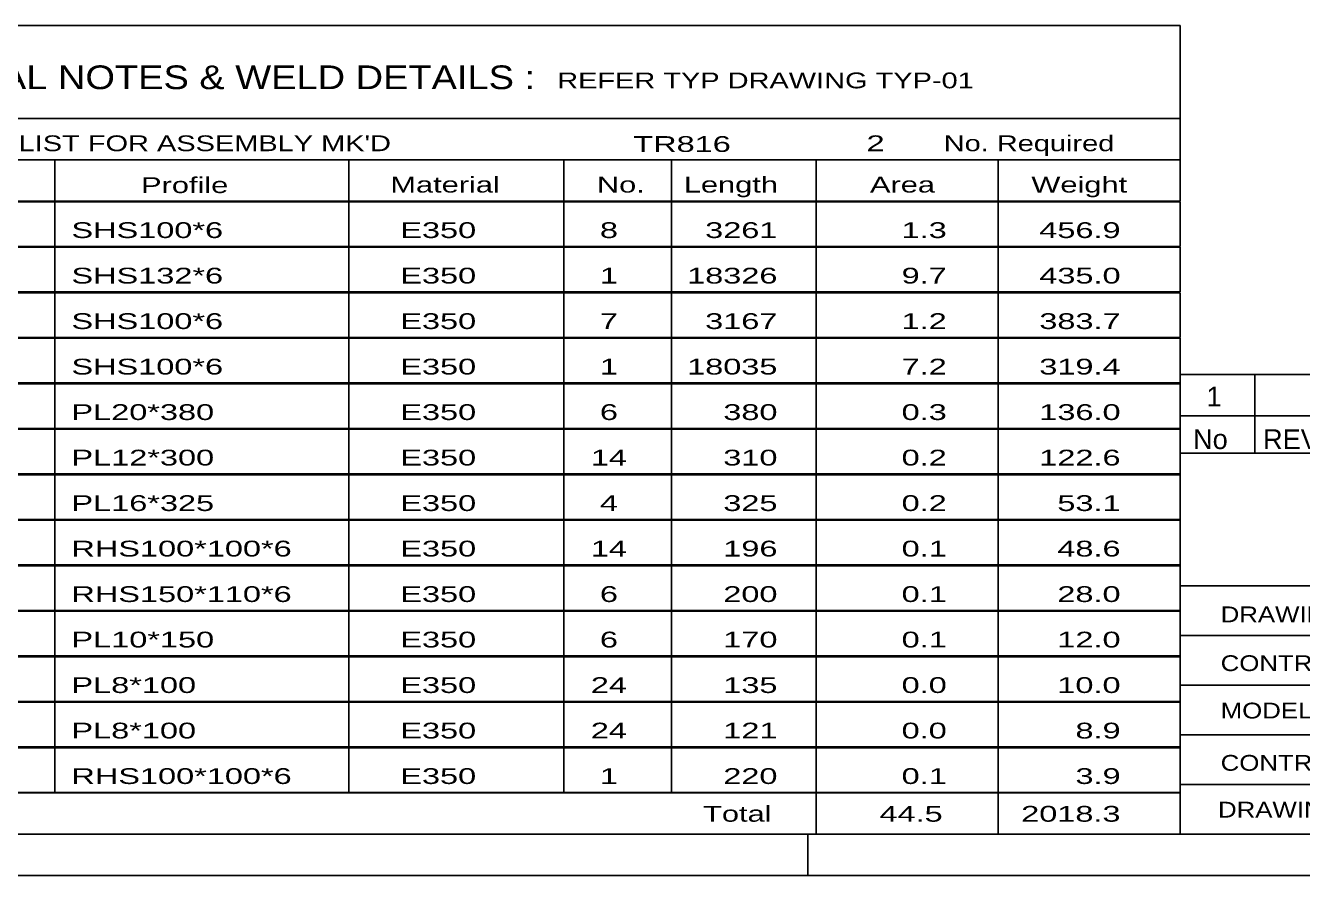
# Model space of a CAD drawing. Header units: millimetres. Extents: x 0 to 841, y 0 to 594.
# Drawn here: x 536.4 to 690.8, y 0 to 102.8 of the extents above; entities that cross this region are included whole.
import ezdxf

# ---------------------------------------------------------------- set-up
doc = ezdxf.new("R2010")
doc.units = ezdxf.units.MM
doc.styles.add('Arial Narrow', font='ARIALN.TTF', dxfattribs={"height": 0.2})

# ---------------------------------------------------------------- blocks, each defined once
blk = doc.blocks.new('Unknown-272366397-1135')
at = {"color": 5, "linetype": 'Continuous'}
for p, q in [((5, 5), (836, 5)), ((631, 0), (631, 5)), ((0, 0), (841, 0))]:
    blk.add_line(p, q, dxfattribs=at)
blk = doc.blocks.new('Unknown-272366397-18326')
at = {"color": 7, "linetype": 'Continuous'}
for p, q in [((676, 51.05), (676, 5)), ((676, 51.05), (836, 51.05)), ((676, 35), (836, 35)), ((676, 29), (836, 29)), ((676, 23), (836, 23)), ((676, 17), (836, 17)), ((676, 11), (818, 11)), ((676, 5), (836, 5))]:
    blk.add_line(p, q, dxfattribs=at)
at = {"color": 7, "style": 'Arial Narrow', "width": 1.425378}
for s, height, p in [('DRAWING TITLE', 1.9089, (680.88, 30.61)), ('CONTRACT', 1.909, (680.88, 24.71)), ('MODELLED BY', 1.9089, (680.88, 18.98)), ('CONTRACT NO', 1.9089, (680.88, 12.66)), ('DRAWING No', 1.909, (680.56, 7))]:
    blk.add_text(s, height=height, dxfattribs=at).set_placement(p)
blk = doc.blocks.new('Unknown-272366397-18327')
at = {"color": 7, "linetype": 'Continuous'}
for p, q in [((516, 102.75), (676, 102.75)), ((676, 102.75), (676, 91.5)), ((516, 91.5), (676, 91.5)), ((676, 91.5), (676, 86.5)), ((516, 86.5), (676, 86.5)), ((540, 86.5), (540, 81.5)), ((575.5, 86.5), (575.5, 81.5)), ((601.5, 86.5), (601.5, 81.5)), ((614.5, 86.5), (614.5, 81.5)), ((632, 86.5), (632, 81.5)), ((654, 86.5), (654, 81.5)), ((676, 86.5), (676, 81.5)), ((516, 81.5), (676, 81.5)), ((516, 81.45), (676, 81.45)), ((540, 81.5), (540, 76)), ((575.5, 81.5), (575.5, 76)), ((601.5, 81.5), (601.5, 76)), ((614.5, 81.5), (614.5, 76)), ((632, 81.5), (632, 76)), ((654, 81.5), (654, 76)), ((676, 81.45), (676, 76.05)), ((516, 76.05), (676, 76.05)), ((516, 75.95), (676, 75.95)), ((540, 76), (540, 70.5)), ((575.5, 76), (575.5, 70.5)), ((601.5, 76), (601.5, 70.5)), ((614.5, 76), (614.5, 70.5)), ((632, 76), (632, 70.5)), ((654, 76), (654, 70.5)), ((676, 75.95), (676, 70.55)), ((516, 70.55), (676, 70.55)), ((516, 70.45), (676, 70.45)), ((540, 70.5), (540, 65)), ((575.5, 70.5), (575.5, 65)), ((601.5, 70.5), (601.5, 65)), ((614.5, 70.5), (614.5, 65)), ((632, 70.5), (632, 65)), ((654, 70.5), (654, 65)), ((676, 70.45), (676, 65.05)), ((516, 65.05), (676, 65.05)), ((516, 64.95), (676, 64.95)), ((540, 65), (540, 59.5)), ((575.5, 65), (575.5, 59.5)), ((601.5, 65), (601.5, 59.5)), ((614.5, 65), (614.5, 59.5)), ((632, 65), (632, 59.5)), ((654, 65), (654, 59.5)), ((676, 64.95), (676, 59.55)), ((516, 59.55), (676, 59.55)), ((516, 59.45), (676, 59.45)), ((540, 59.5), (540, 54)), ((575.5, 59.5), (575.5, 54)), ((601.5, 59.5), (601.5, 54)), ((614.5, 59.5), (614.5, 54)), ((632, 59.5), (632, 54)), ((654, 59.5), (654, 54)), ((676, 59.45), (676, 54.05)), ((516, 54.05), (676, 54.05)), ((516, 53.95), (676, 53.95)), ((540, 54), (540, 48.5)), ((575.5, 54), (575.5, 48.5)), ((601.5, 54), (601.5, 48.5)), ((614.5, 54), (614.5, 48.5)), ((632, 54), (632, 48.5)), ((654, 54), (654, 48.5)), ((676, 53.95), (676, 48.55)), ((516, 48.55), (676, 48.55)), ((516, 48.45), (676, 48.45)), ((540, 48.5), (540, 43)), ((575.5, 48.5), (575.5, 43)), ((601.5, 48.5), (601.5, 43)), ((614.5, 48.5), (614.5, 43)), ((632, 48.5), (632, 43)), ((654, 48.5), (654, 43)), ((676, 48.45), (676, 43.05)), ((516, 43.05), (676, 43.05)), ((516, 42.95), (676, 42.95)), ((540, 43), (540, 37.5)), ((575.5, 43), (575.5, 37.5)), ((601.5, 43), (601.5, 37.5)), ((614.5, 43), (614.5, 37.5)), ((632, 43), (632, 37.5)), ((654, 43), (654, 37.5)), ((676, 42.95), (676, 37.55)), ((516, 37.55), (676, 37.55)), ((516, 37.45), (676, 37.45)), ((540, 37.5), (540, 32)), ((575.5, 37.5), (575.5, 32)), ((601.5, 37.5), (601.5, 32)), ((614.5, 37.5), (614.5, 32)), ((632, 37.5), (632, 32)), ((654, 37.5), (654, 32)), ((676, 37.45), (676, 32.05)), ((516, 32.05), (676, 32.05)), ((516, 31.95), (676, 31.95)), ((540, 32), (540, 26.5)), ((575.5, 32), (575.5, 26.5)), ((601.5, 32), (601.5, 26.5)), ((614.5, 32), (614.5, 26.5)), ((632, 32), (632, 26.5)), ((654, 32), (654, 26.5)), ((676, 31.95), (676, 26.55)), ((516, 26.55), (676, 26.55)), ((516, 26.45), (676, 26.45)), ((540, 26.5), (540, 21)), ((575.5, 26.5), (575.5, 21)), ((601.5, 26.5), (601.5, 21)), ((614.5, 26.5), (614.5, 21)), ((632, 26.5), (632, 21)), ((654, 26.5), (654, 21)), ((676, 26.45), (676, 21.05)), ((516, 21.05), (676, 21.05)), ((516, 20.95), (676, 20.95)), ((540, 21), (540, 15.5)), ((575.5, 21), (575.5, 15.5)), ((601.5, 21), (601.5, 15.5)), ((614.5, 21), (614.5, 15.5)), ((632, 21), (632, 15.5)), ((654, 21), (654, 15.5)), ((676, 20.95), (676, 15.55)), ((516, 15.55), (676, 15.55)), ((516, 15.45), (676, 15.45)), ((540, 15.5), (540, 10)), ((575.5, 15.5), (575.5, 10)), ((601.5, 15.5), (601.5, 10)), ((614.5, 15.5), (614.5, 10)), ((632, 15.5), (632, 10)), ((654, 15.5), (654, 10)), ((676, 15.45), (676, 10.05)), ((516, 10.05), (676, 10.05)), ((516, 10), (676, 10)), ((632, 10), (632, 5)), ((654, 10), (654, 5)), ((676, 10), (676, 5)), ((516, 5), (676, 5))]:
    blk.add_line(p, q, dxfattribs=at)
at = {"color": 7, "style": 'Arial Narrow'}
for s, height, width, p in [('GENERAL NOTES & WELD DETAILS :', 2.8633, 1.4, (517.15, 95.06)), ('REFER TYP DRAWING TYP-01', 1.9089, 1.6, (600.7, 95.16)), ('No. Required', 1.9089, 1.6, (647.41, 87.56)), ("MATERIAL LIST FOR ASSEMBLY MK'D", 1.9089, 1.6, (517.15, 87.56)), ('TR816', 1.909, 1.794707, (609.9, 87.47)), ('2', 1.91, 1.794707, (638.08, 87.56)), ('Profile', 1.909, 1.7, (550.41, 82.5)), ('Material', 1.909, 1.7, (580.54, 82.56)), ('No.', 1.909, 1.7, (605.5, 82.56)), ('Length', 1.909, 1.7, (616, 82.56)), ('Area', 1.909, 1.7, (638.5, 82.56)), ('Weight', 1.909, 1.7, (658, 82.56))]:
    blk.add_text(s, height=height, dxfattribs=dict(at, width=width)).set_placement(p)
at = {"color": 7, "linetype": 'Continuous', "style": 'Arial Narrow'}
for s, height, width, p in [('SHS100*6', 1.909, 1.794707, (542, 77.06)), ('E350', 1.909, 1.794707, (581.74, 77.06)), ('8', 1.91, 1.794707, (605.86, 77.06)), ('3261', 1.909, 1.794707, (618.58, 77.06)), ('1.3', 1.909, 1.794707, (642.32, 77.06)), ('456.9', 1.909, 1.794707, (658.96, 77.06)), ('SHS132*6', 1.909, 1.794707, (542, 71.56)), ('E350', 1.909, 1.794707, (581.74, 71.56)), ('1', 1.91, 1.794707, (605.86, 71.56)), ('18326', 1.909, 1.794707, (616.4, 71.56)), ('9.7', 1.909, 1.794707, (642.32, 71.56)), ('435.0', 1.909, 1.794707, (658.96, 71.56)), ('SHS100*6', 1.909, 1.794707, (542, 66.06)), ('E350', 1.909, 1.794707, (581.74, 66.06)), ('7', 1.91, 1.794707, (605.86, 66.06)), ('3167', 1.909, 1.794707, (618.58, 66.06)), ('1.2', 1.909, 1.794707, (642.32, 66.06)), ('383.7', 1.909, 1.794707, (658.96, 66.06)), ('SHS100*6', 1.909, 1.794707, (542, 60.56)), ('E350', 1.909, 1.794707, (581.74, 60.56)), ('1', 1.91, 1.794707, (605.86, 60.56)), ('18035', 1.909, 1.794707, (616.4, 60.56)), ('7.2', 1.909, 1.794707, (642.32, 60.56)), ('319.4', 1.909, 1.794707, (658.96, 60.56)), ('PL20*380', 1.909, 1.794707, (542, 55.06)), ('E350', 1.909, 1.794707, (581.74, 55.06)), ('6', 1.91, 1.794707, (605.86, 55.06)), ('380', 1.909, 1.794707, (620.77, 55.06)), ('0.3', 1.909, 1.794707, (642.32, 55.06)), ('136.0', 1.909, 1.794707, (658.96, 55.06)), ('PL12*300', 1.909, 1.794707, (542, 49.56)), ('E350', 1.909, 1.794707, (581.74, 49.56)), ('14', 1.909, 1.794707, (604.76, 49.56)), ('310', 1.909, 1.794707, (620.77, 49.56)), ('0.2', 1.909, 1.794707, (642.32, 49.56)), ('122.6', 1.909, 1.794707, (658.96, 49.56)), ('PL16*325', 1.909, 1.794707, (542, 44.06)), ('E350', 1.909, 1.794707, (581.74, 44.06)), ('4', 1.91, 1.794707, (605.86, 44.06)), ('325', 1.909, 1.794707, (620.77, 44.06)), ('0.2', 1.909, 1.794707, (642.32, 44.06)), ('53.1', 1.909, 1.794707, (661.14, 44.06)), ('RHS100*100*6', 1.9089, 1.794707, (542, 38.56)), ('E350', 1.909, 1.794707, (581.74, 38.56)), ('14', 1.909, 1.794707, (604.76, 38.56)), ('196', 1.909, 1.794707, (620.77, 38.56)), ('0.1', 1.909, 1.794707, (642.32, 38.56)), ('48.6', 1.909, 1.794707, (661.14, 38.56)), ('RHS150*110*6', 1.9089, 1.794707, (542, 33.06)), ('E350', 1.909, 1.794707, (581.74, 33.06)), ('6', 1.91, 1.794707, (605.86, 33.06)), ('200', 1.909, 1.794707, (620.77, 33.06)), ('0.1', 1.909, 1.794707, (642.32, 33.06)), ('28.0', 1.909, 1.794707, (661.14, 33.06)), ('PL10*150', 1.909, 1.794707, (542, 27.56)), ('E350', 1.909, 1.794707, (581.74, 27.56)), ('6', 1.91, 1.794707, (605.86, 27.56)), ('170', 1.909, 1.794707, (620.77, 27.56)), ('0.1', 1.909, 1.794707, (642.32, 27.56)), ('12.0', 1.909, 1.794707, (661.14, 27.56)), ('PL8*100', 1.909, 1.794707, (542, 22.06)), ('E350', 1.909, 1.794707, (581.74, 22.06)), ('24', 1.909, 1.794707, (604.76, 22.06)), ('135', 1.909, 1.794707, (620.77, 22.06)), ('0.0', 1.909, 1.794707, (642.32, 22.06)), ('10.0', 1.909, 1.794707, (661.14, 22.06)), ('PL8*100', 1.909, 1.794707, (542, 16.56)), ('E350', 1.909, 1.794707, (581.74, 16.56)), ('24', 1.909, 1.794707, (604.76, 16.56)), ('121', 1.909, 1.794707, (620.77, 16.56)), ('0.0', 1.909, 1.794707, (642.32, 16.56)), ('8.9', 1.909, 1.794707, (663.33, 16.56)), ('RHS100*100*6', 1.9089, 1.794707, (542, 11.06)), ('E350', 1.909, 1.794707, (581.74, 11.06)), ('1', 1.91, 1.794707, (605.86, 11.06)), ('220', 1.909, 1.794707, (620.77, 11.06)), ('0.1', 1.909, 1.794707, (642.32, 11.06)), ('3.9', 1.909, 1.794707, (663.33, 11.06)), ('Total', 1.909, 1.7, (618.33, 6.5)), ('44.5', 1.909, 1.794707, (639.64, 6.5)), ('2018.3', 1.909, 1.794707, (656.77, 6.5))]:
    blk.add_text(s, height=height, dxfattribs=dict(at, width=width)).set_placement(p)
blk = doc.blocks.new('Unknown-272366397-18329')
at = {"color": 7, "linetype": 'Continuous'}
for p, q in [((676, 60.55), (836, 60.55)), ((836, 60.55), (676, 60.55)), ((676, 60.55), (676, 55.55)), ((685, 60.55), (685, 55.55)), ((676, 55.55), (836, 55.55)), ((676, 55.55), (676, 51.05)), ((676, 55.55), (836, 55.55)), ((685, 55.55), (685, 51.05)), ((836, 51.05), (676, 51.05))]:
    blk.add_line(p, q, dxfattribs=at)
at = {"color": 7, "linetype": 'Continuous', "style": 'Arial Narrow'}
for s, height, width, p in [('1', 2.39, 1.196471, (679.16, 56.7)), ('No', 2.386, 1.2, (677.54, 51.55)), ('REV MARK', 2.386, 1.2, (686, 51.55))]:
    blk.add_text(s, height=height, dxfattribs=dict(at, width=width)).set_placement(p)

msp = doc.modelspace()

# ---------------------------------------------------------------- block references
for name in ['Unknown-272366397-1135', 'Unknown-272366397-18327', 'Unknown-272366397-18329', 'Unknown-272366397-18326']:
    msp.add_blockref(name, (0, 0))

doc.saveas('drawing.dxf')
